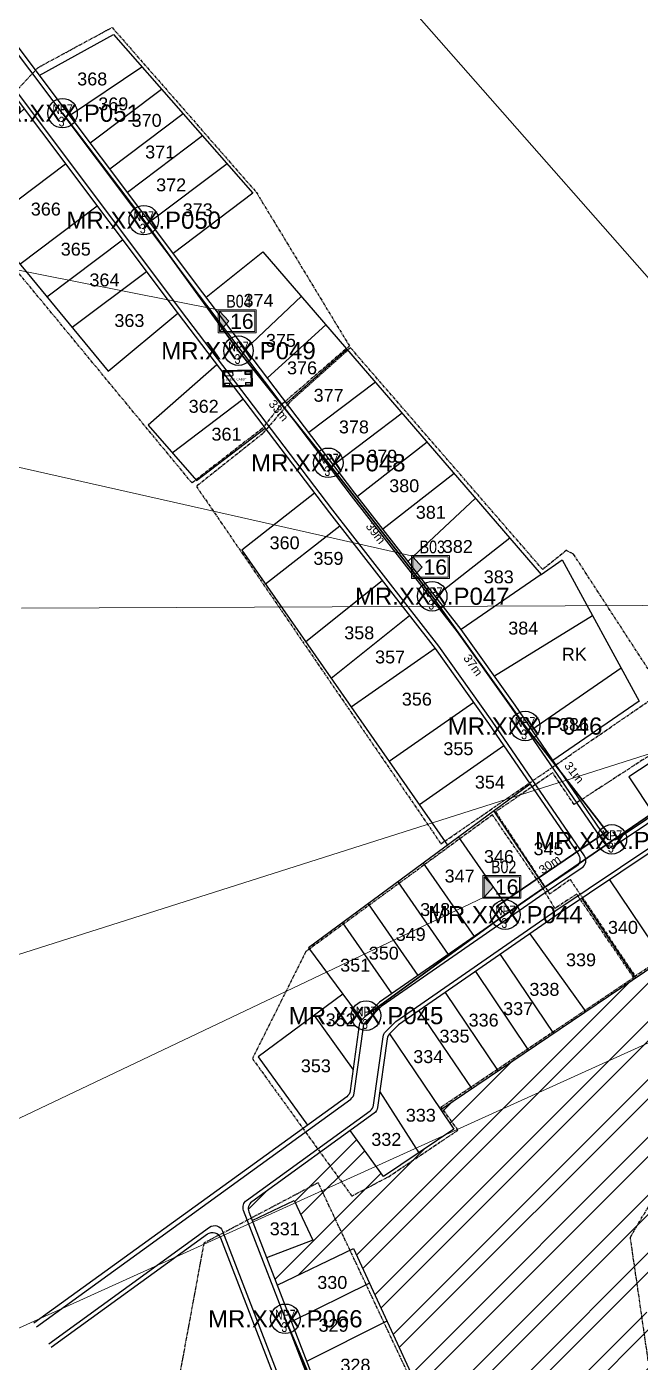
# Model space of a CAD drawing. Header units: metres. Extents: x 3071 to 12757, y 289 to 1488.
# Drawn here: x 3292.4 to 3435.5, y 598.5 to 909.6 of the extents above; entities that cross this region are included whole.
import ezdxf
from ezdxf.enums import TextEntityAlignment as Align

# ---------------------------------------------------------------- set-up
doc = ezdxf.new("R2010")
doc.units = ezdxf.units.M
doc.linetypes.add('PHANTOM2', pattern=[1.25, 0.625, -0.125, 0.125, -0.125, 0.125, -0.125])
for name, color, linetype in [('Base Map', 251, 'Continuous'), ('Home Number', 6, 'Continuous'), ('LABEL CABLE', 200, 'Continuous'), ('NEW POLE 7M 2.5INCH', 200, 'Continuous'), ('NEW POLE 7m(3 inches)', 4, 'Continuous')]:
    doc.layers.add(name, color=color, linetype=linetype)
for name, color, linetype, lineweight in [('FAT', 30, 'Continuous', 18), ('FAT AREA', 134, 'PHANTOM2', 25), ('FAT_Info', 5, 'Continuous', 9), ('FDT-Info', 1, 'Continuous', 9), ('FO 24 CORE', 3, 'Continuous', 30), ('SLING WIRE', 4, 'Continuous', 30), ('SPAN KU', 161, 'Continuous', 5)]:
    doc.layers.add(name, color=color, linetype=linetype, lineweight=lineweight)
doc.styles.add('Mark', font='arial.ttf', dxfattribs={"width": 0.8, "height": 2.5})
doc.styles.add('PDF Arial', font='arial.ttf')
doc.styles.get("Standard").update_dxf_attribs({"font": 'arial.ttf'})
doc.styles.add('Title Block 3', font='dgn003.shx')
doc.styles.add('Title Block v21 - Default$0$Standard', font='arial.ttf')
doc.styles.add('Title Block v21 - Default$0$Styledgn001', font='dgn001.shx')
doc.dimstyles.new('emr standard', dxfattribs={"dimtxt": 2, "dimasz": 0, "dimexe": 1.25, "dimexo": 0.0625, "dimtad": 1, "dimdec": 0, "dimtxsty": 'PDF Arial', "dimblk": 'ARCHTICK', "dimcen": 0, "dimse1": 1, "dimse2": 1, "dimsd1": 1, "dimsd2": 1, "dimclrt": 256, "dimadec": 0, "dimazin": 0, "dimtfac": 1, "dimtdec": 0, "dimtmove": 2, "dimatfit": 3, "dimfxl": 1, "dimfxlon": 1, "dimtzin": 0, "dimarcsym": 0})

# ---------------------------------------------------------------- blocks, each defined once
blk = doc.blocks.new('*U30')
at = {"color": 0, "linetype": 'ByBlock', "lineweight": -2}
blk.add_circle((0, 0), 2.24, dxfattribs=at)
at = {"color": 0, "linetype": 'ByBlock', "lineweight": -2, "style": 'Title Block 3', "width": 0.799091}
for s, p in [('NP7', (0, 0.62)), ("3'", (0, -1.27))]:
    blk.add_text(s, height=1.488, dxfattribs=at).set_placement(p, align=Align.MIDDLE_CENTER)
blk = doc.blocks.new('FAT')
h = blk.add_hatch(color=2)
h.dxf.hatch_style = 1
h.paths.add_polyline_path([(-4.25, 2), (-4.25, -2), (-2.4, 0)])
for points in [[(-4.5, 2.25), (3, 2.25), (3, -2.25), (-4.5, -2.25)], [(-4.25, 2), (2.75, 2), (2.75, -2), (-4.25, -2)]]:
    blk.add_lwpolyline(points, close=True)
at = {"color": 2}
blk.add_lwpolyline([(-4.25, 2), (-4.25, -2), (-2.4, 0)], close=True, dxfattribs=at)
at = {"color": 7}
blk.add_attdef('FAT', text='', height=3, dxfattribs=at).set_placement((0.18, 0), align=Align.MIDDLE_CENTER)
blk = doc.blocks.new('*D129')
at = {"layer": 'Defpoints', "color": 0, "transparency": 16777216}
for p in [(3453.31, 736.63), (3428.66, 720.44), (3428.96, 720)]:
    blk.add_point(p, dxfattribs=at)
at = {"layer": 'SPAN KU', "transparency": 16777216, "insert": (3439.9, 730.12), "char_height": 2, "attachment_point": 5, "rotation": 34.3336, "style": 'PDF Arial'}
blk.add_mtext('29m', dxfattribs=at)
blk = doc.blocks.new('_ArchTick')
at = {"color": 0, "linetype": 'ByBlock', "const_width": 0.15}
blk.add_lwpolyline([(-0.5, -0.5), (0.5, 0.5)], dxfattribs=at)
blk = doc.blocks.new('*D130')
at = {"layer": 'Defpoints', "color": 0, "transparency": 16777216}
for p in [(3428.96, 720), (3402.82, 704.41), (3403.99, 702.72)]:
    blk.add_point(p, dxfattribs=at)
at = {"layer": 'SPAN KU', "transparency": 16777216, "insert": (3414.37, 714.4), "char_height": 2, "attachment_point": 5, "rotation": 34.6885, "style": 'PDF Arial'}
blk.add_mtext('30m', dxfattribs=at)
blk = doc.blocks.new('*D131')
at = {"layer": 'Defpoints', "color": 0, "transparency": 16777216}
for p in [(3408.61, 746.65), (3409.21, 747.11), (3427.7, 722.07)]:
    blk.add_point(p, dxfattribs=at)
at = {"layer": 'SPAN KU', "transparency": 16777216, "insert": (3420.05, 735.83), "char_height": 2, "attachment_point": 5, "rotation": 307.8419, "style": 'PDF Arial'}
blk.add_mtext('31m', dxfattribs=at)
blk = doc.blocks.new('*D132')
at = {"layer": 'Defpoints', "color": 0, "transparency": 16777216}
for p in [(3384.33, 775), (3386.97, 776.89), (3408.61, 746.65)]:
    blk.add_point(p, dxfattribs=at)
at = {"layer": 'SPAN KU', "transparency": 16777216, "insert": (3396.49, 760.84), "char_height": 2, "attachment_point": 5, "rotation": 305.592, "style": 'PDF Arial'}
blk.add_mtext('37m', dxfattribs=at)
blk = doc.blocks.new('*D133')
at = {"layer": 'Defpoints', "color": 0, "transparency": 16777216}
for p in [(3360.38, 806.15), (3362.74, 807.98), (3386.97, 776.89)]:
    blk.add_point(p, dxfattribs=at)
at = {"layer": 'SPAN KU', "transparency": 16777216, "insert": (3373.79, 791.61), "char_height": 2, "attachment_point": 5, "rotation": 307.9165, "style": 'PDF Arial'}
blk.add_mtext('39m', dxfattribs=at)
blk = doc.blocks.new('*D134')
at = {"layer": 'Defpoints', "color": 0, "transparency": 16777216}
for p in [(3341.81, 834.09), (3339.42, 832.17), (3362.74, 807.98)]:
    blk.add_point(p, dxfattribs=at)
at = {"layer": 'SPAN KU', "transparency": 16777216, "insert": (3351.17, 820.15), "char_height": 2, "attachment_point": 5, "rotation": 308.7282, "style": 'PDF Arial'}
blk.add_mtext('33m', dxfattribs=at)
blk = doc.blocks.new('LABLE CABLE')
at = {"layer": 'LABEL CABLE', "ltscale": 0.15}
for p, q in [((181.48, -74.63), (181.48, -70.78)), ((181.48, -70.78), (188.24, -70.78)), ((181.68, -74.43), (181.68, -70.98)), ((181.68, -70.98), (188.04, -70.98)), ((181.86, -71.14), (181.86, -71.99)), ((181.86, -71.14), (183.79, -71.14)), ((183.79, -71.14), (183.79, -71.99)), ((186.64, -71.08), (186.64, -71.78)), ((186.64, -71.08), (187.94, -71.08)), ((186.74, -71.18), (186.74, -71.68)), ((186.74, -71.18), (187.84, -71.18)), ((187.84, -71.18), (187.84, -71.68)), ((187.94, -71.08), (187.94, -71.78)), ((188.04, -70.98), (188.04, -74.43)), ((188.24, -70.78), (188.24, -74.63)), ((188.24, -74.63), (181.48, -74.63)), ((188.04, -74.43), (181.68, -74.43)), ((181.86, -71.99), (183.79, -71.99)), ((181.86, -73.73), (181.86, -74.23)), ((181.86, -73.73), (182.96, -73.73)), ((181.86, -74.23), (182.96, -74.23)), ((182.96, -73.73), (182.96, -74.23)), ((186.64, -71.78), (187.94, -71.78)), ((186.74, -71.68), (187.84, -71.68)), ((186.74, -73.73), (186.74, -74.23)), ((186.74, -73.73), (187.84, -73.73)), ((186.74, -74.23), (187.84, -74.23)), ((187.84, -73.73), (187.84, -74.23))]:
    blk.add_line(p, q, dxfattribs=at)
at = {"layer": 'LABEL CABLE', "attachment_point": 7, "line_spacing_factor": 0.6, "style": 'Title Block v21 - Default$0$Styledgn001'}
for s, insert, char_height in [('\\pxsm1.5;{\\W1.06772;MYREPUBLIC}', (186.81, -71.51), 0.1), ('\\pxsm1.5;{\\W1.06772;LABEL CABLE}', (182.21, -73.16), 0.5)]:
    blk.add_mtext(s, dxfattribs=dict(at, insert=insert, char_height=char_height))

msp = doc.modelspace()

# ---------------------------------------------------------------- hatches: boundary and pattern name
at = {"layer": 'Base Map'}
h = msp.add_hatch(dxfattribs=at)
h.set_pattern_fill('ANSI32', color=256)
h.set_pattern_definition([(45, (3541.867, 755.477), (-6.7352, 6.7352), []), (45, (3546.357, 755.477), (-6.7352, 6.7352), [])])
h.paths.add_polyline_path([(3619.17, 711.34), (3629.95, 717.17), (3620.06, 736.23), (3613.13, 750.35), (3605.11, 746.02), (3618.6, 723.1), (3598.6, 713.02), (3590.58, 726.64), (3576.01, 718.57), (3568.44, 731.44), (3562.6, 728), (3573.57, 707.03), (3550.24, 694.83), (3542.97, 691.02), (3539.75, 697.19), (3521.61, 690.63), (3526.31, 682.64), (3514.91, 678.03), (3512.77, 682.81), (3497.36, 678.33), (3500.2, 668.55), (3505.68, 638.64), (3506.53, 635.49), (3518.71, 638.87), (3554.51, 655.11), (3553.16, 658.1), (3564.09, 663.06), (3591.72, 679.49), (3625.5, 697.18)])
h.paths.add_polyline_path([(3767.95, 800.2), (3760.97, 813.44), (3779.31, 823.1), (3773.86, 833.54), (3753.84, 821.05), (3730.43, 856.3), (3662.38, 817.83), (3649.56, 842), (3656.41, 846.52), (3653.81, 851.28), (3654.44, 851.57), (3643.36, 874.75), (3677.19, 890.93), (3689.4, 867.67), (3700.71, 872.88), (3688.62, 894.39), (3697.62, 899.19), (3710.97, 878.24), (3717.44, 882.06), (3712.47, 890.49), (3707.83, 899.01), (3731.63, 912.13), (3724.21, 924.82), (3701.21, 911.37), (3672.71, 962.54), (3694.94, 974.92), (3683.87, 993.86, 0.434563), (3682.44, 994.18), (3646.02, 969.38), (3664.66, 944.62), (3654.08, 937.02), (3635.83, 962.44), (3624.77, 954.91), (3634.88, 942.54), (3620.91, 933.5), (3627.89, 924.57), (3618.03, 918.37), (3613.26, 924.55), (3603.85, 917.28), (3599.05, 923.49), (3577.54, 909.72), (3603.07, 865.95), (3613.53, 872.05), (3622.07, 857.4), (3611.62, 851.31), (3634.97, 811.29), (3643.01, 815.98), (3649.1, 805.54), (3672.93, 744.88), (3652.54, 733.86), (3660.2, 719.68), (3690.58, 735.24), (3703.61, 714.9), (3713.1, 720.98), (3692.94, 754.34), (3702.03, 759.83), (3698.76, 765.24), (3727.75, 780.39), (3750.47, 744.91), (3776.39, 761.52), (3766.15, 781.79), (3774.99, 786.87)])
h.paths.add_polyline_path([(3539.62, 872.17), (3537.16, 877.93), (3517.39, 870.28), (3520, 863.53), (3527.81, 843.33), (3530.59, 844.4), (3534.85, 833.39), (3522.7, 826.86), (3528.29, 816.47), (3536.73, 821.01), (3540.58, 813.84), (3563.4, 826.06)])
h.paths.add_polyline_path([(3587, 798.33), (3574.6, 789.34), (3580.05, 780.01), (3571.23, 774.85), (3573.67, 770.69), (3563.11, 766.43), (3557.44, 773.45), (3528.38, 754.92), (3523.17, 753.09), (3528.54, 739.27), (3578.11, 770.87), (3595.3, 782.42)])
h.paths.add_polyline_path([(3472.89, 656.87), (3452.04, 656.69), (3450.36, 698.71), (3388.96, 657.24), (3392, 652.74), (3375.64, 641.69), (3367.86, 652.44), (3344.9, 635.81, 0.340639), (3344.21, 633.47), (3344.98, 631.48), (3354.82, 636.13), (3359.17, 626.93), (3348.36, 622.75), (3350.81, 616.41), (3368.62, 624.96), (3391.69, 574.96), (3403.78, 578.47), (3402.56, 582.68), (3420.91, 591.34), (3424.17, 580.81), (3431.13, 584.16), (3438.13, 565.41), (3444.32, 567.72), (3437.47, 586.08), (3440.9, 587.05), (3438.86, 598.99), (3436.13, 614.99), (3441.99, 615.99), (3440.63, 627.19), (3470.32, 632.85)])

# ---------------------------------------------------------------- linework, layer by layer
for points in [[(3483.34, 1098.45), (3482.74, 858.69), (3480.41, 765.63), (3479.75, 753.38, -0.235841), (3478.87, 751.83), (3429.81, 718.96, -0.410928), (3427.05, 719.49), (3405.45, 750.94), (3392.89, 768.58), (3368.15, 800.27), (3332.71, 846.95), (3285.12, 910.17)], [(3482.34, 1098.45), (3481.74, 858.7), (3479.41, 765.67), (3478.78, 753.94, -0.235841), (3477.9, 752.38), (3430.07, 720.34, -0.410928), (3427.31, 720.87), (3406.27, 751.52), (3393.69, 769.17), (3368.94, 800.88), (3333.51, 847.55), (3285.92, 910.77)], [(3279.92, 906.26), (3327.53, 843.02), (3363, 796.31), (3387.67, 764.69), (3400.12, 747.22), (3421.05, 716.73, -0.417506), (3420.52, 713.93), (3412.47, 708.54), (3374.68, 682.34), (3370.54, 678.2, 0.163447), (3369.97, 677.06), (3367.84, 661.67, -0.204364), (3367.03, 660.32), (3294.13, 607.54)], [(3294.72, 606.73), (3367.96, 659.76, 0.204364), (3368.77, 661.11), (3370.91, 676.59, -0.163447), (3371.48, 677.73), (3375.32, 681.57), (3413.03, 707.71), (3421.91, 713.67, 0.417506), (3422.45, 716.46), (3400.94, 747.79), (3388.47, 765.28), (3363.79, 796.92), (3328.32, 843.63), (3280.72, 906.86)], [(3297.58, 602.78), (3335.05, 629.92, -0.49201), (3338.09, 629.02), (3372.34, 540.36, -0.403626), (3371.26, 537.8), (3349.17, 528.33), (3302.36, 501.57), (3294.53, 495.42, -0.433331), (3293.08, 495.64), (3237.51, 576.76)], [(3298.17, 601.97), (3334.59, 628.34, -0.49201), (3337.63, 627.45), (3371.06, 540.9, -0.403626), (3369.98, 538.34), (3348.73, 529.23), (3301.8, 502.4), (3294.75, 496.87, -0.433331), (3293.31, 497.09), (3238.33, 577.33)]]:
    msp.add_lwpolyline(points, format="xyb", dxfattribs=at)
for points in [[(3295.36, 898.22), (3312.64, 907.74), (3345.16, 870.76), (3326.58, 856.76)], [(3319.32, 900.14), (3302.46, 888.8)], [(3323.9, 894.94), (3307.27, 882.41)], [(3291.87, 890.39), (3274.26, 874.28), (3311.45, 829.34), (3327.7, 842.79)], [(3328.9, 889.25), (3311.81, 876.38)], [(3333.43, 884.1), (3315.92, 870.91)], [(3283.01, 863.71), (3301.48, 877.62)], [(3339.14, 877.61), (3321.1, 864.03)], [(3290.85, 854.24), (3308.87, 867.81)], [(3297.15, 846.63), (3314.8, 859.92)], [(3334.26, 846.56), (3347.52, 857.14), (3412.38, 781.97), (3393.69, 769.17)], [(3303.02, 839.53), (3320.34, 852.57)], [(3356.46, 846.78), (3343.43, 834.48)], [(3362.18, 840.14), (3348.54, 827.75)], [(3367.12, 834.43), (3353.02, 821.86)], [(3336.79, 830.82), (3320.74, 816.72), (3332.01, 803.88), (3348.02, 816.04)], [(3373.73, 826.77), (3358.23, 815)], [(3326.37, 810.3), (3342.86, 822.82)], [(3379.95, 819.56), (3363.98, 807.43)], [(3385.79, 812.79), (3369.54, 800.12)], [(3392.1, 805.48), (3375.48, 792.51)], [(3359.49, 800.93), (3342.58, 787.62), (3390.53, 718.91)], [(3397.03, 799.76), (3381.32, 785.03)], [(3365.43, 793.18), (3348.08, 779.73)], [(3405.09, 790.42), (3387.7, 776.85)], [(3412.38, 781.97), (3417.29, 785.34), (3435.17, 752.44), (3415.1, 738.66)], [(3375.33, 780.5), (3357.49, 766.25)], [(3381.69, 772.35), (3363.44, 757.72)], [(3424.35, 772.35), (3401.47, 758.25)], [(3387.67, 764.69), (3368.11, 751.03)], [(3431.01, 760.1), (3410.19, 745.81)], [(3461.33, 753.52), (3432.77, 734.85), (3438.65, 726.08)], [(3396.64, 752.11), (3376.95, 738.37)], [(3403.68, 742.03), (3383.99, 728.28)], [(3409.8, 733.12), (3358.16, 695.03), (3366.16, 684.18), (3346.41, 669.61), (3357.91, 653.72)], [(3401.29, 726.85), (3413.22, 709.04)], [(3393.08, 720.79), (3405.11, 703.44)], [(3384.85, 714.72), (3396.71, 697.62)], [(3378.93, 710.35), (3390.67, 693.43)], [(3428.27, 710.85), (3440.82, 692.27)], [(3421.8, 706.52), (3434.37, 687.91)], [(3372.02, 705.25), (3383.62, 688.53)], [(3366.06, 700.85), (3377.53, 684.31)], [(3450.36, 698.71), (3388.96, 657.24), (3392, 652.74), (3375.64, 641.69), (3367.86, 652.44)], [(3409.71, 698.26), (3422.79, 680.09)], [(3402.78, 693.46), (3415.25, 675)], [(3397.02, 689.47), (3409.44, 671.08)], [(3390.01, 684.6), (3402.37, 666.3)], [(3366.16, 684.18), (3370.54, 678.2)], [(3359.46, 679.24), (3368.52, 666.59)], [(3383.87, 680.35), (3396.18, 662.12)], [(3377.03, 674.97), (3388.96, 657.24)], [(3374.75, 661.48), (3383.82, 647.22)], [(3344.98, 631.48), (3354.82, 636.13), (3359.17, 626.93), (3348.36, 622.75)], [(3350.81, 616.41), (3368.62, 624.96), (3391.69, 574.96)], [(3372.33, 616.91), (3354.1, 607.91)], [(3376.42, 608.03), (3357.7, 598.6)]]:
    msp.add_lwpolyline(points, dxfattribs=at)
for points in [[(3464.29, 574.11), (3399.8, 550.03), (3380.8, 541.88, -0.424706), (3378.14, 543), (3343, 633.83, -0.340639), (3343.69, 636.17), (3372.5, 657.04, 0.204364), (3373.31, 658.38), (3375.52, 674.3, -0.163447), (3376.08, 675.44), (3378.46, 677.81), (3415.77, 703.69), (3476.04, 744.07, -0.618331), (3479.15, 742.3), (3475.18, 668.88), (3465.91, 582.33), (3464.94, 574.92, -0.277602)], [(3464.02, 575.65), (3464.91, 582.44), (3474.19, 668.96), (3478.05, 740.36, 0.618331), (3474.94, 742.13), (3416.34, 702.86), (3379.1, 677.04), (3377.03, 674.97, 0.163447), (3376.46, 673.83), (3374.24, 657.82, -0.204364), (3373.44, 656.48), (3344.9, 635.81, 0.340639), (3344.21, 633.47), (3378.7, 544.33, 0.424706), (3381.36, 543.21), (3399.43, 550.96), (3463.38, 574.84, 0.277602)]]:
    msp.add_lwpolyline(points, format="xyb", close=True, dxfattribs=at)
at = {"layer": 'FAT AREA'}
for points in [[(3367.66, 835.19), (3351.33, 821.05), (3347.34, 815.97), (3330.98, 803.27), (3271.65, 875.06), (3295.04, 900), (3312.35, 909.39), (3345.98, 870.97)], [(3367.93, 834.76), (3353.7, 822.04), (3347.41, 814.75), (3332, 802.48), (3389.01, 719.23), (3440.69, 754.71), (3419.91, 786.67), (3418.23, 787.59), (3412.72, 783.1)], [(3401.73, 726.68), (3414.32, 707.54), (3419.11, 710.95), (3422.48, 705.95), (3434.24, 688.43), (3450.07, 698.88), (3449.54, 714.51), (3478.41, 721.17), (3485.34, 720.45), (3522.07, 735.57), (3527.96, 739.5), (3522.8, 753.23), (3527.84, 755.13), (3518.11, 773.55), (3485.83, 752.09), (3480.55, 753.38), (3480.67, 762.9), (3460.08, 754.42), (3420.05, 728.39), (3415.04, 735.76)], [(3501.62, 618.95), (3473.64, 611.56), (3473.22, 606.53), (3465.98, 605.48), (3437.33, 598.77), (3433.14, 627.61), (3451.08, 657.87), (3449.71, 697.51), (3450.87, 699.01), (3450.24, 713.8), (3478.89, 720.51), (3485.71, 718.94), (3508.8, 728.9), (3517.72, 707.82), (3504.08, 700.27), (3511.84, 683.18), (3497.8, 679.8), (3506.22, 641.59), (3506.32, 635.16), (3508.53, 627.04), (3500.09, 625.76)], [(3400.99, 725.95), (3357.5, 694.1), (3345.05, 669.19), (3368.23, 637.17), (3376.9, 641.76), (3392.95, 652.52), (3389.07, 657.92), (3433.92, 688.06), (3420.64, 707.51), (3415.51, 704.13), (3412.69, 709.01)], [(3348.44, 552.26), (3366.15, 558.77), (3364.97, 561.35), (3371.84, 563.64), (3392.36, 572.42), (3360.39, 640.28), (3333.73, 626.19), (3326.11, 584.89), (3337.22, 554.68), (3346.93, 557.05)]]:
    msp.add_lwpolyline(points, close=True, dxfattribs=at)
at = {"layer": 'FAT_Info'}
for points in [[(3474.68, 808.68), (3362.22, 936.38)], [(3337.09, 843.58), (3211.33, 868.53)], [(3382.16, 786.34), (3212.56, 824.51)], [(3472.47, 751.32), (3211.86, 668.41)], [(3399.09, 706.82), (3203.17, 613.68)], [(3470.63, 687.96), (3192.07, 561.83)]]:
    msp.add_lwpolyline(points, dxfattribs=at)
at = {"layer": 'FDT-Info'}
msp.add_lwpolyline([(3472.26, 774.85), (3291.25, 774.09)], dxfattribs=at)
at = {"layer": 'FO 24 CORE'}
msp.add_lwpolyline([(3479.12, 777.12), (3477.24, 742.21), (3453.31, 736.63), (3428.96, 720), (3403.99, 702.72), (3402.18, 704.8), (3427.7, 722.07), (3408.61, 746.65), (3386.97, 776.89), (3362.74, 807.98), (3341.81, 834.09)], dxfattribs=at)
at = {"layer": 'SLING WIRE'}
for points in [[(3341.81, 834.09), (3319.73, 864.49), (3300.81, 889.41)], [(3403.99, 702.72), (3371.54, 679.21)], [(3364.84, 580), (3352.72, 608.59)]]:
    msp.add_lwpolyline(points, dxfattribs=at)

# ---------------------------------------------------------------- block references
at = {"layer": 'FAT'}
ref = msp.add_blockref('FAT', (3342.39, 840.93), dxfattribs=dict(at, xscale=1.178462982756303, yscale=1.178462982756303, zscale=1.178462982756303))
ref.add_attrib('FAT', '16', dxfattribs={"layer": '0', "color": 7, "height": 3.535, "style": 'Title Block v21 - Default$0$Standard'}).set_placement((3342.6, 840.93), align=Align.MIDDLE_CENTER)
ref = msp.add_blockref('FAT', (3387.46, 783.69), dxfattribs=dict(at, xscale=1.178462982756303, yscale=1.178462982756303, zscale=1.178462982756303))
ref.add_attrib('FAT', '16', dxfattribs={"layer": '0', "color": 7, "height": 3.535, "style": 'Title Block v21 - Default$0$Standard'}).set_placement((3387.67, 783.69), align=Align.MIDDLE_CENTER)
ref = msp.add_blockref('FAT', (3404.1, 709.18), dxfattribs=dict(at, xscale=1.178462982756303, yscale=1.178462982756303, zscale=1.178462982756303))
ref.add_attrib('FAT', '16', dxfattribs={"layer": '0', "color": 7, "height": 3.535, "style": 'Title Block v21 - Default$0$Standard'}).set_placement((3404.31, 709.18), align=Align.MIDDLE_CENTER)
at = {"layer": 'LABEL CABLE', "rotation": 1.593821964971777}
msp.add_blockref('LABLE CABLE', (3154.75, 895.16), dxfattribs=at)
at = {"layer": 'NEW POLE 7M 2.5INCH', "xscale": 1.534809281386526, "yscale": 1.534809281386526, "zscale": 1.534809281386526}
for p in [(3300.81, 889.41), (3319.73, 864.49), (3362.74, 807.98), (3408.61, 746.65), (3371.54, 679.21), (3352.72, 608.59)]:
    msp.add_blockref('*U30', p, dxfattribs=at)
at = {"layer": 'NEW POLE 7m(3 inches)', "xscale": 1.534809281386526, "yscale": 1.534809281386526, "zscale": 1.534809281386526}
for p in [(3341.81, 834.09), (3386.97, 776.89), (3428.84, 720.28), (3403.99, 702.72)]:
    msp.add_blockref('*U30', p, dxfattribs=at)

# ---------------------------------------------------------------- texts
at = {"layer": 'Base Map'}
msp.add_text('RK', height=3, dxfattribs=at).set_placement((3420.08, 763.38), align=Align.MIDDLE_CENTER)
at = {"layer": 'FAT', "style": 'Mark', "width": 0.8}
for s, p in [('B04', (3341.91, 845.61)), ('B03', (3386.98, 788.37)), ('B02', (3403.62, 713.86))]:
    msp.add_text(s, height=2.963, dxfattribs=at).set_placement(p, align=Align.MIDDLE_CENTER)
at = {"layer": 'Home Number'}
for s, p in [('368', (3307.72, 897.38)), ('369', (3312.63, 891.58)), ('370', (3320.4, 887.74)), ('371', (3323.55, 880.37)), ('372', (3326.11, 872.71)), ('366', (3296.9, 867.08)), ('373', (3332.31, 866.91)), ('365', (3303.88, 857.74)), ('364', (3310.57, 850.57)), ('374', (3346.49, 845.82)), ('363', (3316.38, 841.11)), ('375', (3351.7, 836.48)), ('376', (3356.62, 830.09)), ('377', (3362.82, 823.7)), ('362', (3333.7, 821.13)), ('361', (3339.01, 814.64)), ('378', (3368.72, 816.33)), ('379', (3375.32, 809.51)), ('380', (3380.44, 802.63)), ('381', (3386.63, 796.44)), ('360', (3352.56, 789.34)), ('359', (3362.77, 785.71)), ('382', (3392.93, 788.47)), ('383', (3402.47, 781.4)), ('358', (3369.96, 768.37)), ('384', (3408.18, 769.47)), ('357', (3377.14, 762.75)), ('356', (3383.38, 752.92)), ('386', (3420.01, 747)), ('355', (3393.06, 741.38)), ('354', (3400.4, 733.58)), ('345', (3414.08, 718.08)), ('346', (3402.52, 716.26)), ('347', (3393.35, 711.72)), ('348', (3387.65, 703.91)), ('340', (3431.42, 699.76)), ('349', (3381.95, 698.12)), ('350', (3375.67, 693.75)), ('351', (3369.01, 690.95)), ('339', (3421.65, 692.2)), ('338', (3413.11, 685.32)), ('337', (3406.99, 680.83)), ('352', (3365.63, 678.22)), ('336', (3398.95, 678.16)), ('335', (3392.16, 674.43)), ('353', (3359.84, 667.51)), ('334', (3386.04, 669.65)), ('333', (3384.31, 656)), ('332', (3376.27, 650.37)), ('331', (3352.59, 629.54)), ('330', (3363.67, 617.05)), ('329', (3363.96, 607.07)), ('328', (3369.07, 597.79))]:
    msp.add_text(s, height=3, dxfattribs=at).set_placement(p, align=Align.MIDDLE_CENTER)
at = {"layer": 'NEW POLE 7M 2.5INCH', "style": 'PDF Arial'}
for s, p in [('MR.XXX.P051', (3300.81, 889.41)), ('MR.XXX.P050', (3319.73, 864.49)), ('MR.XXX.P048', (3362.74, 807.98)), ('MR.XXX.P046', (3408.61, 746.65)), ('MR.XXX.P045', (3371.54, 679.21)), ('MR.XXX.P066', (3352.72, 608.59))]:
    msp.add_text(s, height=4, dxfattribs=at).set_placement(p, align=Align.MIDDLE_CENTER)
at = {"layer": 'NEW POLE 7m(3 inches)', "style": 'PDF Arial'}
for s, p in [('MR.XXX.P049', (3341.81, 834.09)), ('MR.XXX.P047', (3386.97, 776.89)), ('MR.XXX.P043', (3428.96, 720)), ('MR.XXX.P044', (3403.99, 702.72))]:
    msp.add_text(s, height=4, dxfattribs=at).set_placement(p, align=Align.MIDDLE_CENTER)

# ---------------------------------------------------------------- dimensions: what is measured, and where the dimension line sits
at = {"layer": 'SPAN KU'}
for p1, p2, distance, picture, middle in [((3362.74, 807.98), (3341.81, 834.09), 3.06, '*D134', (3351.17, 820.15)), ((3386.97, 776.89), (3362.74, 807.98), 2.99, '*D133', (3373.79, 791.61)), ((3408.61, 746.65), (3386.97, 776.89), 3.25, '*D132', (3396.49, 760.84)), ((3427.7, 722.07), (3408.61, 746.65), -0.76, '*D131', (3420.05, 735.83)), ((3453.31, 736.63), (3428.96, 720), -0.54, '*D129', (3439.9, 730.12)), ((3428.96, 720), (3403.99, 702.72), -2.05, '*D130', (3414.37, 714.4))]:
    dim = msp.add_aligned_dim(p1=p1, p2=p2, distance=distance, dimstyle='emr standard', override={"dimpost": 'm'}, dxfattribs=at)
    dim.commit()
    dim.dimension.update_dxf_attribs({"geometry": picture, "text_midpoint": middle})

doc.saveas('drawing.dxf')
